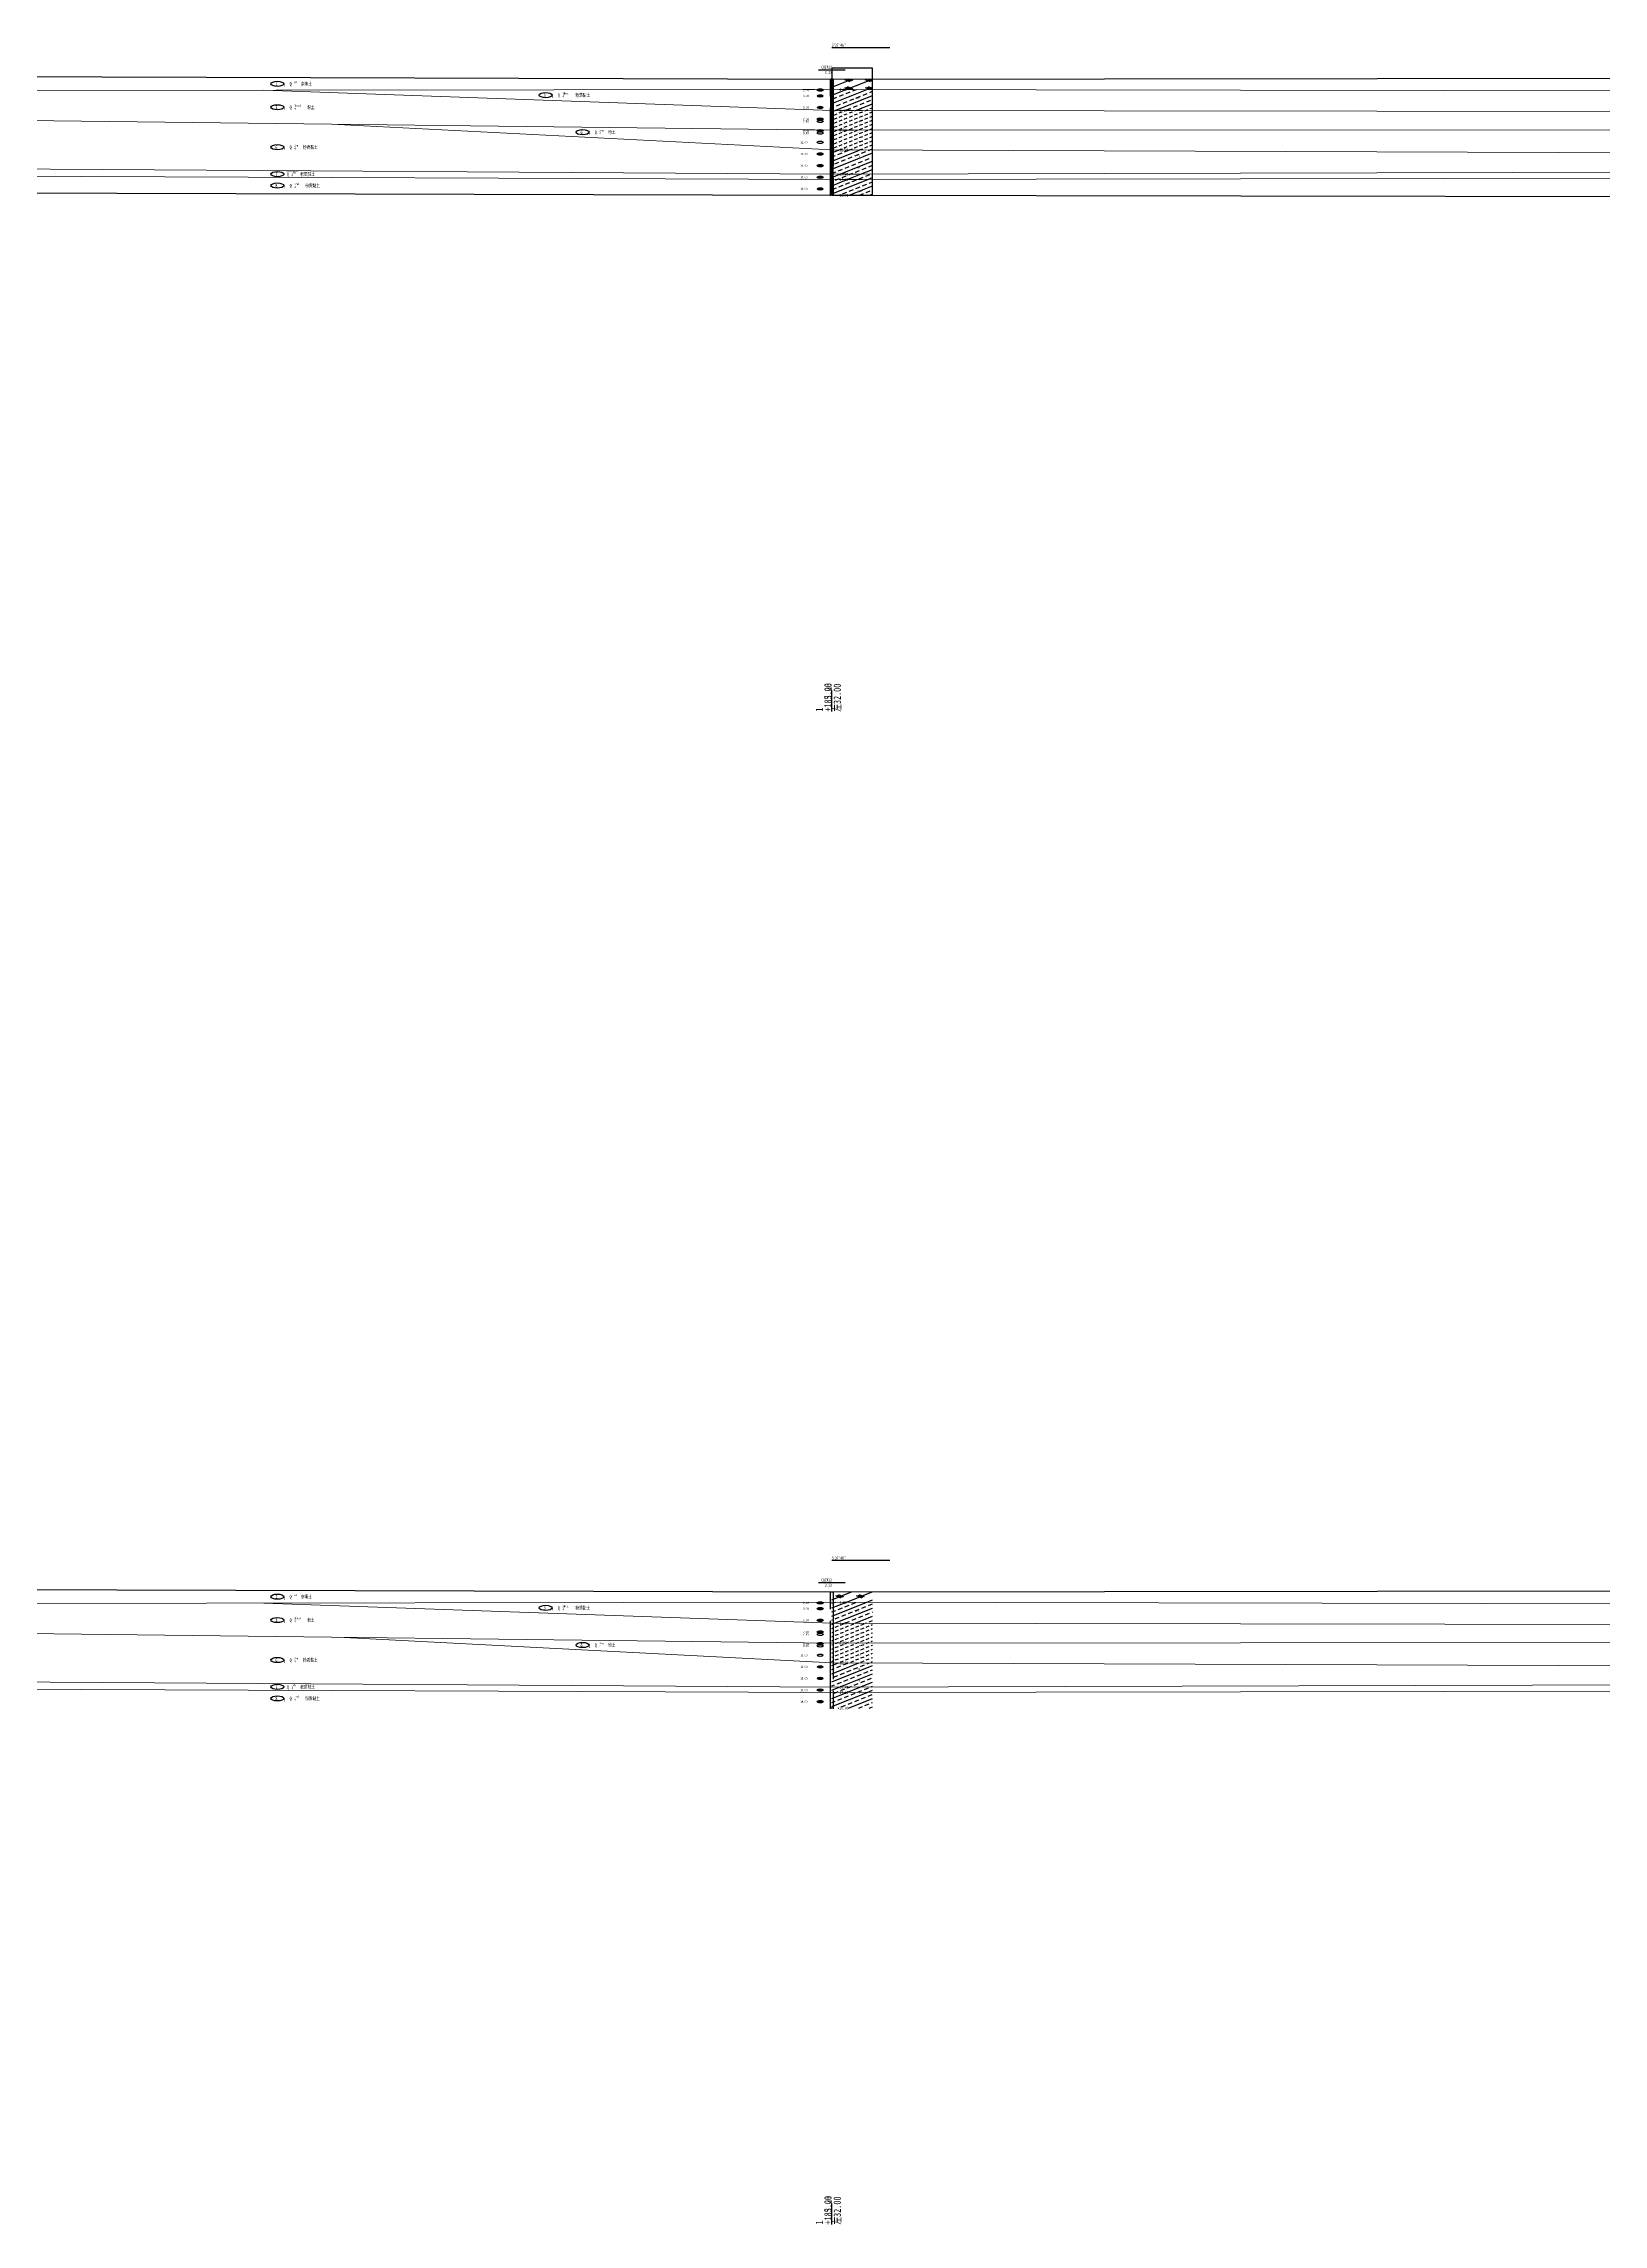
# Model space of a CAD drawing. Header units: millimetres. Extents: x 946 to 3601, y 223 to 2569.
# Drawn here: x 2279.7 to 2548, y 227.9 to 603.1 of the extents above; entities that cross this region are included whole.
import ezdxf

# ---------------------------------------------------------------- set-up
doc = ezdxf.new("R2010")
doc.units = ezdxf.units.MM
doc.linetypes.add('xx', pattern=[17, 15, -2])
for name, color, linetype in [('dz-temp', 4, 'Continuous'), ('GiCAD_PouMian', 7, 'Continuous'), ('GICAD_QUYANG', 7, 'Continuous'), ('地形线', 7, 'Continuous'), ('地质-地层符号', 3, 'Continuous'), ('地质-地面线', 7, 'Continuous'), ('地质-填充花纹', 8, 'Continuous'), ('地质-标贯', 7, 'Continuous'), ('地质-钻孔', 7, 'Continuous')]:
    doc.layers.add(name, color=color, linetype=linetype)
for name, color, linetype, lineweight in [('地质-地层线', 7, 'Continuous', 15), ('地质-文字', 7, 'Continuous', 15), ('地质-标注栏', 1, 'Continuous', 25)]:
    doc.layers.add(name, color=color, linetype=linetype, lineweight=lineweight)
doc.styles.add('LZ_FONTS_FS', font='', dxfattribs={"width": 0.7})
doc.styles.add('剖线方向', font='', dxfattribs={"width": 0.7, "height": 2.5})
doc.styles.add('地层编号', font='', dxfattribs={"width": 0.7, "height": 3})
doc.styles.add('层底标注', font='', dxfattribs={"width": 0.7, "height": 2.5})
doc.styles.add('岩土名称', font='', dxfattribs={"width": 0.7, "height": 3})
doc.styles.add('时代', font='', dxfattribs={"width": 0.7, "height": 3})
doc.styles.add('标注栏数据', font='', dxfattribs={"width": 0.7, "height": 2.5})
doc.styles.add('标贯动探', font='', dxfattribs={"width": 0.7, "height": 1.5})
doc.styles.add('钻孔标注', font='', dxfattribs={"width": 0.7, "height": 2.5})
doc.styles.get('LZ_FONTS_FS').set_extended_font_data('仿宋_GB2312')
doc.styles.get('剖线方向').set_extended_font_data('仿宋_GB2312')
doc.styles.get('地层编号').set_extended_font_data('仿宋_GB2312')
doc.styles.get('层底标注').set_extended_font_data('仿宋_GB2312')
doc.styles.get('岩土名称').set_extended_font_data('仿宋_GB2312')
doc.styles.get('时代').set_extended_font_data('仿宋_GB2312')
doc.styles.get('标注栏数据').set_extended_font_data('仿宋_GB2312')
doc.styles.get('标贯动探').set_extended_font_data('仿宋_GB2312')
doc.styles.get('钻孔标注').set_extended_font_data('仿宋_GB2312')
pattern_1 = [(21.80141, (0, 0), (-1.7677652, 0.7071061), []), (21.80141, (1.75, 0), (-1.7677652, 0.7071061), [0.76157655, -0.47598506])]
pattern_2 = [(21.80141, (0, 0), (-0.88388348, 0.35355339), [0.57118298, -0.38078866])]
pattern_3 = [(21.80141, (207.059, -62.8771), (-1.7677652, 0.7071061), []), (21.80141, (208.809, -62.8771), (-1.7677652, 0.7071061), [0.76157655, -0.47598506])]
pattern_4 = [(21.80141, (207.059, -62.8771), (-0.88388348, 0.3535534), [0.57118298, -0.38078866])]

# ---------------------------------------------------------------- blocks, each defined once
blk = doc.blocks.new('pxfx')
blk.add_hatch(color=7).paths.add_polyline_path([(15.69, 0), (15.69, 0.52), (20.1, 0)])
at = {"color": 7, "linetype": 'Continuous'}
blk.add_wipeout([(-10.23, -0.22), (10.32, -0.22), (10.32, 0.73), (-10.23, 0.73)], dxfattribs=at)
at = {"layer": '地形线', "color": 7}
blk.add_line((20, 0), (0, 0), dxfattribs=at)
blk = doc.blocks.new('WipeoutBlock')
at = {"color": 7}
blk.add_wipeout([(0, 0), (0, 1), (1, 1), (1, 0)], dxfattribs=at)
blk = doc.blocks.new('gkqy_yuan.dwg不标1')
at = {"layer": 'GiCAD_PouMian'}
h = blk.add_hatch(color=7, dxfattribs=at)
edge = h.paths.add_edge_path()
edge.add_arc((0, 0), 1, 0, 360)
at = {"layer": 'GICAD_QUYANG', "color": 7}
blk.add_circle((0, 0), 1, dxfattribs=at)
blk = doc.blocks.new('gkqy_rao.dwg不标1')
at = {"layer": 'GICAD_QUYANG', "color": 7}
blk.add_circle((0, 0), 1, dxfattribs=at)

msp = doc.modelspace()

# ---------------------------------------------------------------- hatches: boundary and pattern name
at = {"layer": '地质-填充花纹', "linetype": 'Continuous'}
h = msp.add_hatch(dxfattribs=at)
h.set_pattern_fill('GKZTT', color=256, scale=0.25, style=0, pattern_type=2)
h.set_pattern_definition([(21.80141, (207.059, -62.8771), (-1.76776695, 0.7071068), []), (158.19859, (207.684, -62.977), (-3.535534, -1.4142136), [0.9519716, -2.855915]), (158.19859, (207.434, -63.077), (-3.535534, -1.4142136), [0.9519716, -2.855915]), (158.19859, (207.184, -63.177), (-3.535534, -1.4142136), [0.9519716, -2.855915]), (158.19859, (211.184, -62.977), (-3.535534, -1.4142136), [0.9519716, -2.855915]), (158.19859, (210.934, -63.077), (-3.535534, -1.4142136), [0.9519716, -2.855915]), (158.19859, (210.684, -63.177), (-3.535534, -1.4142136), [0.9519716, -2.855915])])
h.paths.add_polyline_path([(2422.29, 334.88), (2415.29, 334.89), (2415.29, 336.69), (2422.29, 336.7)])
h = msp.add_hatch(dxfattribs=at)
h.set_pattern_fill('GLYNT', color=256, scale=0.25, style=0, pattern_type=2)
h.set_pattern_definition(pattern_3)
h.paths.add_polyline_path([(2422.29, 334.88), (2422.29, 331.28), (2415.29, 331.29), (2415.29, 334.89)])
h = msp.add_hatch(dxfattribs=at)
h.set_pattern_fill('GKFT', color=256, scale=0.25, style=0, pattern_type=2)
h.set_pattern_definition(pattern_4)
h.paths.add_polyline_path([(2422.29, 331.28), (2422.29, 327.9), (2415.29, 327.89), (2415.29, 331.29)])
h = msp.add_hatch(dxfattribs=at)
h.set_pattern_fill('GKFT', color=256, scale=0.25, style=0, pattern_type=2)
h.set_pattern_definition(pattern_4)
h.paths.add_polyline_path([(2422.29, 324.47), (2415.29, 324.49), (2415.29, 327.89), (2422.29, 327.9)])
h = msp.add_hatch(dxfattribs=at)
h.set_pattern_fill('GLYNT', color=256, scale=0.25, style=0, pattern_type=2)
h.set_pattern_definition(pattern_3)
h.paths.add_polyline_path([(2422.29, 324.47), (2422.29, 320.31), (2415.29, 320.29), (2415.29, 324.49)])
h = msp.add_hatch(dxfattribs=at)
h.set_pattern_fill('GLYNT', color=256, scale=0.25, style=0, pattern_type=2)
h.set_pattern_definition(pattern_3)
h.paths.add_polyline_path([(2422.29, 319.4), (2415.29, 319.39), (2415.29, 320.29), (2422.29, 320.31)])
h = msp.add_hatch(dxfattribs=at)
h.set_pattern_fill('GLYNT', color=256, scale=0.25, style=0, pattern_type=2)
h.set_pattern_definition(pattern_3)
h.paths.add_polyline_path([(2422.29, 316.69), (2415.29, 316.69), (2415.29, 319.39), (2422.29, 319.4)])

# ---------------------------------------------------------------- linework, layer by layer
at = {"layer": 'dz-temp', "color": 7, "linetype": 'Continuous'}
for p, q in [((2422.29, 598.83), (2415.29, 598.83)), ((2415.29, 598.83), (2415.29, 576.98)), ((2422.29, 576.98), (2422.29, 598.83)), ((2415.29, 576.98), (2422.29, 576.98))]:
    msp.add_line(p, q, dxfattribs=at)
at = {"layer": '地质-地层符号', "color": 7, "linetype": 'Continuous'}
for centre in [(2319.9, 335.86), (2366.04, 333.93), (2319.9, 331.84), (2372.4, 327.54), (2319.9, 324.96), (2319.9, 320.34), (2319.9, 318.36)]:
    msp.add_ellipse(centre, major_axis=(-1.11, 0), ratio=0.4, dxfattribs=at)
at = {"layer": '地质-地层线', "color": 7}
for p, q in [((2225.29, 334.63), (2415.29, 334.89)), ((2317.57, 334.76), (2415.29, 331.29)), ((2415.29, 334.89), (2923.99, 333.99)), ((2415.29, 331.29), (2923.99, 330.59)), ((2225.29, 330.13), (2415.29, 327.89)), ((2330.29, 328.89), (2415.29, 324.49)), ((2415.29, 327.89), (2923.99, 328.19)), ((2415.29, 324.49), (2923.99, 322.59)), ((2225.29, 321.53), (2415.29, 320.29)), ((2225.29, 320.13), (2415.29, 319.39)), ((2415.29, 320.29), (2923.99, 321.69)), ((2415.29, 319.39), (2923.99, 320.19))]:
    msp.add_line(p, q, dxfattribs=at)
at = {"layer": '地质-地面线', "color": 7, "linetype": 'Continuous'}
for p, q in [((2225.29, 337.23), (2415.29, 336.69)), ((2415.29, 336.69), (2923.99, 337.29))]:
    msp.add_line(p, q, dxfattribs=at)
at = {"layer": '地质-标注栏', "color": 7, "linetype": 'Continuous'}
for p, q in [((2415.29, 489.75), (2415.29, 491.75)), ((2415.29, 488.15), (2415.29, 489.75)), ((2415.29, 229.46), (2415.29, 231.46)), ((2415.29, 227.86), (2415.29, 229.46))]:
    msp.add_line(p, q, dxfattribs=at)
at = {"layer": '地质-钻孔', "color": 7, "linetype": 'Continuous'}
for p, q in [((2412.97, 598.58), (2417.6, 598.58)), ((2415.11, 597.01), (2415.46, 597.01)), ((2415.11, 576.98), (2415.11, 597.01)), ((2415.46, 597.01), (2415.46, 576.98)), ((2415.46, 576.98), (2415.11, 576.98)), ((2412.97, 338.29), (2417.6, 338.29))]:
    msp.add_line(p, q, dxfattribs=at)
at = {"layer": '地质-钻孔', "color": 7, "linetype": 'xx'}
for p, q in [((2415.04, 596.98), (2415.54, 596.98)), ((2415.04, 576.98), (2415.04, 596.98)), ((2415.54, 596.98), (2415.54, 576.98)), ((2415.61, 576.98), (2414.96, 576.98)), ((2414.96, 576.98), (2415.04, 576.98)), ((2415.54, 576.98), (2415.61, 576.98)), ((2415.04, 336.69), (2415.54, 336.69)), ((2415.04, 316.69), (2415.04, 336.69)), ((2415.54, 336.69), (2415.54, 316.69)), ((2415.61, 316.69), (2414.96, 316.69)), ((2414.96, 316.69), (2415.04, 316.69)), ((2415.54, 316.69), (2415.61, 316.69))]:
    msp.add_line(p, q, dxfattribs=at)

# ---------------------------------------------------------------- block references
at = {"color": 7, "linetype": 'Continuous', "xscale": 0.5, "yscale": 0.2}
for name, p in [('pxfx', (2415.29, 602.35)), ('pxfx', (2415.29, 342.06)), ('gkqy_yuan.dwg不标1', (2413.29, 334.79)), ('gkqy_yuan.dwg不标1', (2413.29, 333.79)), ('gkqy_yuan.dwg不标1', (2413.29, 331.79)), ('gkqy_yuan.dwg不标1', (2413.29, 329.79)), ('gkqy_rao.dwg不标1', (2413.29, 329.39)), ('gkqy_yuan.dwg不标1', (2413.29, 327.79)), ('gkqy_rao.dwg不标1', (2413.29, 327.39)), ('gkqy_rao.dwg不标1', (2413.29, 325.79)), ('gkqy_yuan.dwg不标1', (2413.29, 323.79)), ('gkqy_yuan.dwg不标1', (2413.29, 321.79)), ('gkqy_yuan.dwg不标1', (2413.29, 319.79)), ('gkqy_yuan.dwg不标1', (2413.29, 317.79))]:
    msp.add_blockref(name, p, dxfattribs=at)
at = {"linetype": 'Continuous'}
for p, xscale, yscale in [((2318.69, 595.61), 3.101081073709065, 1.025297296822901), ((2364.83, 593.67), 3.101081073709065, 1.025297296822901), ((2318.69, 591.58), 3.101081073709065, 1.025297296822901), ((2318.69, 584.71), 3.101081073709065, 1.025297296822901), ((2371.19, 587.29), 3.101081073709065, 1.025297296822901), ((2318.69, 578.11), 3.101081073709065, 1.025297296822901), ((2409.77, 577.84), 2.621621580381725, 0.4605405405405509)]:
    msp.add_blockref('WipeoutBlock', p, dxfattribs=dict(at, xscale=xscale, yscale=yscale))

# ---------------------------------------------------------------- texts
at = {"color": 7, "linetype": 'Continuous', "style": 'LZ_FONTS_FS', "width": 0.75}
for s, p in [('3.00', (2410.35, 333.59)), ('2.00', (2410.35, 334.59)), ('5.00', (2410.35, 331.59)), ('7.00', (2410.35, 329.59)), ('7.45', (2410.35, 329.19)), ('9.00', (2410.35, 327.59)), ('9.45', (2410.35, 327.19)), ('11.00', (2409.87, 325.59)), ('13.00', (2409.87, 323.59)), ('15.00', (2409.87, 321.59)), ('17.00', (2409.87, 319.59)), ('19.00', (2409.87, 317.59))]:
    msp.add_text(s, height=0.4, dxfattribs=at).set_placement(p)
at = {"layer": '地质-地层符号', "color": 7, "linetype": 'Continuous', "width": 0.75}
for s, height, style, p in [('1', 0.6, '地层编号', (2319.54, 335.56)), ('1', 0.39, '地层编号', (2321.01, 335.36)), ('Q', 0.6, '时代', (2321.99, 335.56)), ('ml', 0.36, '时代', (2322.81, 335.96)), ('杂填土', 0.6, '岩土名称', (2323.94, 335.56)), ('3', 0.6, '地层编号', (2365.68, 333.63)), ('Q', 0.6, '时代', (2368.13, 333.63)), ('3N+al', 0.36, '时代', (2368.96, 334.03)), ('粉质黏土', 0.6, '岩土名称', (2371.17, 333.63)), ('3', 0.6, '地层编号', (2319.54, 331.54)), ('2', 0.39, '地层编号', (2321.01, 331.34)), ('Q', 0.6, '时代', (2321.99, 331.54)), ('4', 0.36, '时代', (2322.81, 331.44)), ('3N+al', 0.36, '时代', (2322.81, 331.94)), ('粉土', 0.6, '岩土名称', (2325.03, 331.54)), ('1', 0.39, '地层编号', (2367.16, 333.43)), ('4', 0.36, '时代', (2368.96, 333.53)), ('6', 0.6, '地层编号', (2372.04, 327.24)), ('2', 0.39, '地层编号', (2373.51, 327.04)), ('Q', 0.6, '时代', (2374.49, 327.24)), ('4', 0.36, '时代', (2375.31, 327.14)), ('2+m', 0.36, '时代', (2375.31, 327.64)), ('粉土', 0.6, '岩土名称', (2376.8, 327.24)), ('6', 0.6, '地层编号', (2319.54, 324.66)), ('3', 0.39, '地层编号', (2321.01, 324.46)), ('Q', 0.6, '时代', (2321.99, 324.66)), ('4', 0.36, '时代', (2322.81, 324.56)), ('2+m', 0.36, '时代', (2322.81, 325.06)), ('粉质黏土', 0.6, '岩土名称', (2324.3, 324.66)), ('7', 0.6, '地层编号', (2319.54, 320.04)), ('Q', 0.6, '时代', (2321.51, 320.04)), ('4', 0.36, '时代', (2322.34, 319.94)), ('1+h', 0.36, '时代', (2322.34, 320.44)), ('粉质黏土', 0.6, '岩土名称', (2323.83, 320.04)), ('8', 0.6, '地层编号', (2319.54, 318.06)), ('1', 0.39, '地层编号', (2321.01, 317.86)), ('Q', 0.6, '时代', (2321.99, 318.06)), ('4', 0.36, '时代', (2322.81, 317.96)), ('1+al', 0.36, '时代', (2322.81, 318.46)), ('粉质黏土', 0.6, '岩土名称', (2324.67, 318.06))]:
    msp.add_text(s, height=height, dxfattribs=dict(at, style=style)).set_placement(p)
at = {"layer": '地质-文字', "color": 7, "linetype": 'Continuous', "style": '层底标注', "width": 0.75}
for s, p in [('1.80', (2416.61, 334.64)), ('5.40', (2416.61, 331.04)), ('8.80', (2416.61, 327.64)), ('12.20', (2416.61, 324.24)), ('16.40', (2416.61, 320.04)), ('17.30', (2416.61, 319.14)), ('20.00', (2416.61, 316.44))]:
    msp.add_text(s, height=0.5, dxfattribs=at).set_placement(p)
at = {"layer": '地质-标注栏', "color": 7, "linetype": 'Continuous', "style": '标注栏数据', "oblique": 0, "width": 0.75}
for p in [(2415.24, 490.26), (2415.24, 229.98)]:
    msp.add_text('3.23', height=1.25, rotation=90, dxfattribs=at).set_placement(p)
at = {"layer": '地质-标注栏', "color": 4, "linetype": 'Continuous', "style": '标注栏数据', "oblique": 0, "width": 0.75}
for s, p in [('+185.00', (2415.24, 488.13)), ('左32.00', (2416.84, 488.13)), ('1', (2413.79, 488.13)), ('+185.00', (2415.24, 227.84)), ('左32.00', (2416.84, 227.84)), ('1', (2413.79, 227.84))]:
    msp.add_text(s, height=1.25, rotation=90, dxfattribs=at).set_placement(p)
at = {"layer": '地质-标贯', "color": 7, "linetype": 'Continuous', "style": '标贯动探', "width": 0.75}
for s, p in [('N=3', (2419.39, 333.24)), ('=3', (2419.75, 331.24)), ('=6', (2419.75, 329.24)), ('=8', (2419.75, 327.24)), ('=10', (2419.75, 325.74)), ('=4', (2419.75, 323.24)), ('=6', (2419.75, 321.24)), ('=6', (2419.75, 319.24)), ('=7', (2419.75, 317.24))]:
    msp.add_text(s, height=0.3, dxfattribs=at).set_placement(p)
at = {"layer": '地质-钻孔', "color": 7, "linetype": 'Continuous', "style": '钻孔标注', "width": 0.75}
for s, p in [('CQZK12', (2413.47, 598.78)), ('3.23', (2414.08, 597.88)), ('CQZK12', (2413.47, 338.49)), ('3.23', (2414.08, 337.59))]:
    msp.add_text(s, height=0.5, dxfattribs=at).set_placement(p)

# ---------------------------------------------------------------- next in the draw order: block references
at = {"linetype": 'Continuous'}
for p, xscale, yscale in [((2321.89, 595.7), 1.723913489264487, 0.918486486486545), ((2368.03, 593.76), 2.770054011989214, 0.9262702702702701), ((2321.89, 591.68), 2.770054011989214, 0.9262702702702701), ((2321.89, 584.8), 2.072626996839245, 0.918486486486545), ((2374.39, 587.38), 2.072626996839245, 0.918486486486545), ((2419.65, 585.99), 1.289729711171913, 0.3654054054054359), ((2318.69, 580.13), 2.426486484114503, 0.9705945936458011), ((2412.69, 577.84, 0), 1.200000009999894, 0.4800000039999577), ((2419.65, 577.49), 0.9264864741146084, 0.3589189189189528)]:
    msp.add_blockref('WipeoutBlock', p, dxfattribs=dict(at, xscale=xscale, yscale=yscale))

# ---------------------------------------------------------------- next in the draw order: texts
at = {"color": 7, "linetype": 'Continuous', "style": '剖线方向', "width": 0.75}
for p in [(2415.29, 602.55), (2415.29, 342.26)]:
    msp.add_text('5°37\'48"', height=0.5, dxfattribs=at).set_placement(p)
at = {"layer": '地质-地层符号', "color": 7, "linetype": 'Continuous', "style": '地层编号', "width": 0.75}
for s, p in [('1', (2319.54, 595.85)), ('3', (2365.68, 593.91)), ('3', (2319.54, 591.82)), ('6', (2319.54, 584.95)), ('6', (2372.04, 587.53))]:
    msp.add_text(s, height=0.6, dxfattribs=at).set_placement(p)

# ---------------------------------------------------------------- next in the draw order: linework, layer by layer
at = {"layer": '地质-地层符号', "color": 7, "linetype": 'Continuous'}
for centre in [(2319.9, 596.15), (2366.04, 594.21), (2319.9, 592.12), (2319.9, 585.25), (2372.4, 587.83)]:
    msp.add_ellipse(centre, major_axis=(-1.11, 0), ratio=0.4, dxfattribs=at)

# ---------------------------------------------------------------- next in the draw order: block references
at = {"linetype": 'Continuous'}
for p, xscale, yscale in [((2323.84, 595.71), 4.558918844687196, 0.8810810810811565), ((2371.07, 593.76), 6.011891792915958, 0.8778378378378694), ((2324.93, 591.68), 3.105945896457979, 0.8778378378378694), ((2324.2, 584.8), 6.011891792915958, 0.8778378378378694), ((2376.7, 587.38), 3.105945896457979, 0.8778378378378694), ((2419.65, 587.49), 0.9264864741146084, 0.3654054054054359), ((2321.41, 580.18), 2.072626996839245, 0.918486486486545), ((2409.77, 579.84), 2.621621580381725, 0.4605405405405509), ((2419.65, 579.49), 0.9264864741146084, 0.3654054054054359), ((2416.51, 576.69), 3.227026975476929, 0.5556756756756659)]:
    msp.add_blockref('WipeoutBlock', p, dxfattribs=dict(at, xscale=xscale, yscale=yscale))

# ---------------------------------------------------------------- next in the draw order: texts
at = {"layer": '地质-地层符号', "color": 7, "linetype": 'Continuous', "width": 0.75}
for s, height, style, p in [('1', 0.39, '地层编号', (2321.01, 595.65)), ('1', 0.39, '地层编号', (2367.16, 593.71)), ('Q', 0.6, '时代', (2368.13, 593.91)), ('4', 0.36, '时代', (2368.96, 593.81)), ('2', 0.39, '地层编号', (2321.01, 591.62)), ('Q', 0.6, '时代', (2321.99, 591.82)), ('4', 0.36, '时代', (2322.81, 591.72)), ('Q', 0.6, '时代', (2321.99, 584.95)), ('2', 0.39, '地层编号', (2373.51, 587.33)), ('Q', 0.6, '时代', (2374.49, 587.53)), ('3', 0.39, '地层编号', (2321.01, 584.75))]:
    msp.add_text(s, height=height, dxfattribs=dict(at, style=style)).set_placement(p)

# ---------------------------------------------------------------- next in the draw order: linework, layer by layer
at = {"layer": 'dz-temp', "color": 7, "linetype": 'Continuous'}
msp.add_line((2415.29, 576.98), (2669.64, 576.58), dxfattribs=at)

# ---------------------------------------------------------------- next in the draw order: block references
at = {"linetype": 'Continuous'}
for p, xscale, yscale in [((2419.65, 589.49), 0.9264864741146084, 0.3654054054054359), ((2419.65, 581.49), 0.9264864741146084, 0.3654054054054359), ((2321.89, 578.2), 2.421340504414457, 0.918486486486545), ((2412.69, 579.84, 0), 1.200000009999894, 0.4800000039999577)]:
    msp.add_blockref('WipeoutBlock', p, dxfattribs=dict(at, xscale=xscale, yscale=yscale))

# ---------------------------------------------------------------- next in the draw order: texts
at = {"layer": '地质-地层符号', "color": 7, "linetype": 'Continuous', "width": 0.75}
for s, height, style, p in [('ml', 0.36, '时代', (2322.81, 596.25)), ('Q', 0.6, '时代', (2321.99, 595.85)), ('杂填土', 0.6, '岩土名称', (2323.94, 595.85)), ('3N+al', 0.36, '时代', (2368.96, 594.31)), ('粉质黏土', 0.6, '岩土名称', (2371.17, 593.91)), ('3N+al', 0.36, '时代', (2322.81, 592.22)), ('粉土', 0.6, '岩土名称', (2325.03, 591.82)), ('2+m', 0.36, '时代', (2322.81, 585.35)), ('粉质黏土', 0.6, '岩土名称', (2324.3, 584.95)), ('4', 0.36, '时代', (2375.31, 587.43)), ('2+m', 0.36, '时代', (2375.31, 587.93)), ('粉土', 0.6, '岩土名称', (2376.8, 587.53)), ('4', 0.36, '时代', (2322.81, 584.85)), ('7', 0.6, '地层编号', (2319.54, 580.32)), ('8', 0.6, '地层编号', (2319.54, 578.35))]:
    msp.add_text(s, height=height, dxfattribs=dict(at, style=style)).set_placement(p)
at = {"layer": '地质-文字', "color": 7, "linetype": 'Continuous', "style": '层底标注', "width": 0.75}
msp.add_text('20.00', height=0.5, dxfattribs=at).set_placement((2416.61, 576.73))

# ---------------------------------------------------------------- next in the draw order: linework, layer by layer
at = {"layer": '地质-地层符号', "color": 7, "linetype": 'Continuous'}
for centre in [(2319.9, 580.62), (2319.9, 578.65)]:
    msp.add_ellipse(centre, major_axis=(-1.11, 0), ratio=0.4, dxfattribs=at)

# ---------------------------------------------------------------- next in the draw order: block references
at = {"linetype": 'Continuous'}
for p, xscale, yscale in [((2419.65, 591.49), 0.9264864741146084, 0.3654054054054359), ((2416.51, 587.89), 2.621621580381725, 0.5556756756756659), ((2409.77, 581.84), 2.621621580381725, 0.4605405405405509), ((2419.65, 583.49), 0.9264864741146084, 0.3589189189189528), ((2323.73, 580.18), 6.011891792915958, 0.8778378378378694), ((2416.51, 579.39), 3.227026975476929, 0.5556756756756659)]:
    msp.add_blockref('WipeoutBlock', p, dxfattribs=dict(at, xscale=xscale, yscale=yscale))
at = {"color": 7, "linetype": 'Continuous', "xscale": 0.5, "yscale": 0.2}
msp.add_blockref('gkqy_yuan.dwg不标1', (2413.29, 578.08), dxfattribs=at)

# ---------------------------------------------------------------- next in the draw order: texts
at = {"color": 7, "linetype": 'Continuous', "style": 'LZ_FONTS_FS', "width": 0.75}
msp.add_text('19.00', height=0.4, dxfattribs=at).set_placement((2409.87, 577.88))
at = {"layer": '地质-地层符号', "color": 7, "linetype": 'Continuous', "width": 0.75}
for s, height, style, p in [('1', 0.39, '地层编号', (2321.01, 578.15)), ('Q', 0.6, '时代', (2321.51, 580.32))]:
    msp.add_text(s, height=height, dxfattribs=dict(at, style=style)).set_placement(p)

# ---------------------------------------------------------------- next in the draw order: block references
at = {"linetype": 'Continuous'}
for p, xscale, yscale in [((2419.29, 593.49), 1.289729711171913, 0.3654054054054359), ((2412.69, 581.84, 0), 1.200000009999894, 0.4800000039999577), ((2416.51, 584.49), 3.227026975476929, 0.5556756756756659), ((2324.57, 578.2), 6.011891792915958, 0.8778378378378694), ((2416.51, 580.29), 3.227026975476929, 0.5556756756756659)]:
    msp.add_blockref('WipeoutBlock', p, dxfattribs=dict(at, xscale=xscale, yscale=yscale))

# ---------------------------------------------------------------- next in the draw order: texts
at = {"layer": '地质-地层符号', "color": 7, "linetype": 'Continuous', "style": '时代', "width": 0.75}
for s, height, p in [('Q', 0.6, (2321.99, 578.35)), ('4', 0.36, (2322.34, 580.22))]:
    msp.add_text(s, height=height, dxfattribs=at).set_placement(p)
at = {"layer": '地质-文字', "color": 7, "linetype": 'Continuous', "style": '层底标注', "width": 0.75}
msp.add_text('8.80', height=0.5, dxfattribs=at).set_placement((2416.61, 587.93))
at = {"layer": '地质-标贯', "color": 7, "linetype": 'Continuous', "style": '标贯动探', "width": 0.75}
for s, p in [('=8', (2419.75, 587.53)), ('=7', (2419.75, 577.53))]:
    msp.add_text(s, height=0.3, dxfattribs=at).set_placement(p)

# ---------------------------------------------------------------- next in the draw order: hatches: boundary and pattern name
at = {"layer": '地质-填充花纹', "linetype": 'Continuous'}
h = msp.add_hatch(dxfattribs=at)
h.set_pattern_fill('GLYNT', color=256, scale=0.25, style=0, pattern_type=2)
h.set_pattern_definition(pattern_1)
h.paths.add_polyline_path([(2422.29, 579.69), (2415.29, 579.68), (2415.29, 580.58), (2422.29, 580.59)])
h = msp.add_hatch(dxfattribs=at)
h.set_pattern_fill('GLYNT', color=256, scale=0.25, style=0, pattern_type=2)
h.set_pattern_definition(pattern_1)
h.paths.add_polyline_path([(2422.29, 576.98), (2415.29, 576.98), (2415.29, 579.68), (2422.29, 579.69)])

# ---------------------------------------------------------------- next in the draw order: linework, layer by layer
at = {"layer": 'dz-temp', "color": 7, "linetype": 'Continuous'}
msp.add_line((2225.29, 577.52), (2415.29, 576.98), dxfattribs=at)
at = {"layer": '地质-地层线', "color": 7}
for p, q in [((2225.29, 581.82), (2415.29, 580.58)), ((2225.29, 580.42), (2415.29, 579.68)), ((2415.29, 579.68), (2923.99, 580.48))]:
    msp.add_line(p, q, dxfattribs=at)

# ---------------------------------------------------------------- next in the draw order: block references
at = {"linetype": 'Continuous', "xscale": 2.621621580381725}
for p, yscale in [((2416.51, 594.89), 0.5556756756756659), ((2416.51, 591.29), 0.5556756756756659), ((2409.77, 583.84), 0.4605405405405509)]:
    msp.add_blockref('WipeoutBlock', p, dxfattribs=dict(at, yscale=yscale))
at = {"color": 7, "linetype": 'Continuous', "xscale": 0.5, "yscale": 0.2}
msp.add_blockref('gkqy_yuan.dwg不标1', (2413.29, 580.08), dxfattribs=at)

# ---------------------------------------------------------------- next in the draw order: texts
at = {"color": 7, "linetype": 'Continuous', "style": 'LZ_FONTS_FS', "width": 0.75}
msp.add_text('17.00', height=0.4, dxfattribs=at).set_placement((2409.87, 579.88))
at = {"layer": '地质-地层符号', "color": 7, "linetype": 'Continuous', "width": 0.75}
for s, height, style, p in [('1+h', 0.36, '时代', (2322.34, 580.72)), ('4', 0.36, '时代', (2322.81, 578.25)), ('1+al', 0.36, '时代', (2322.81, 578.75)), ('粉质黏土', 0.6, '岩土名称', (2323.83, 580.32)), ('粉质黏土', 0.6, '岩土名称', (2324.67, 578.35))]:
    msp.add_text(s, height=height, dxfattribs=dict(at, style=style)).set_placement(p)
at = {"layer": '地质-文字', "color": 7, "linetype": 'Continuous', "style": '层底标注', "width": 0.75}
for s, p in [('12.20', (2416.61, 584.53)), ('16.40', (2416.61, 580.33)), ('17.30', (2416.61, 579.43))]:
    msp.add_text(s, height=0.5, dxfattribs=at).set_placement(p)
at = {"layer": '地质-标贯', "color": 7, "linetype": 'Continuous', "style": '标贯动探', "width": 0.75}
for s, p in [('=10', (2419.75, 586.03)), ('=4', (2419.75, 583.53)), ('=6', (2419.75, 581.53)), ('=6', (2419.75, 579.53))]:
    msp.add_text(s, height=0.3, dxfattribs=at).set_placement(p)

# ---------------------------------------------------------------- next in the draw order: block references
at = {"linetype": 'Continuous', "xscale": 1.200000009999894, "yscale": 0.4800000039999577}
msp.add_blockref('WipeoutBlock', (2412.69, 583.84, 0), dxfattribs=at)

# ---------------------------------------------------------------- next in the draw order: texts
at = {"layer": '地质-文字', "color": 7, "linetype": 'Continuous', "style": '层底标注', "width": 0.75}
for s, p in [('1.80', (2416.61, 594.93)), ('5.40', (2416.61, 591.33))]:
    msp.add_text(s, height=0.5, dxfattribs=at).set_placement(p)
at = {"layer": '地质-标贯', "color": 7, "linetype": 'Continuous', "style": '标贯动探', "width": 0.75}
for s, p in [('N=3', (2419.39, 593.53)), ('=3', (2419.75, 591.53)), ('=6', (2419.75, 589.53))]:
    msp.add_text(s, height=0.3, dxfattribs=at).set_placement(p)

# ---------------------------------------------------------------- next in the draw order: linework, layer by layer
at = {"layer": '地质-地层线', "color": 7}
msp.add_line((2415.29, 580.58), (2923.99, 581.98), dxfattribs=at)

# ---------------------------------------------------------------- next in the draw order: block references
at = {"linetype": 'Continuous', "xscale": 2.621621580381725, "yscale": 0.4605405405405509}
msp.add_blockref('WipeoutBlock', (2409.77, 585.84), dxfattribs=at)
at = {"color": 7, "linetype": 'Continuous', "xscale": 0.5, "yscale": 0.2}
msp.add_blockref('gkqy_yuan.dwg不标1', (2413.29, 582.08), dxfattribs=at)

# ---------------------------------------------------------------- next in the draw order: texts
at = {"color": 7, "linetype": 'Continuous', "style": 'LZ_FONTS_FS', "width": 0.75}
msp.add_text('15.00', height=0.4, dxfattribs=at).set_placement((2409.87, 581.88))

# ---------------------------------------------------------------- next in the draw order: block references
at = {"linetype": 'Continuous', "xscale": 1.200000009999894, "yscale": 0.4800000039999577}
msp.add_blockref('WipeoutBlock', (2412.69, 585.84, 0), dxfattribs=at)

# ---------------------------------------------------------------- next in the draw order: hatches: boundary and pattern name
at = {"layer": '地质-填充花纹', "linetype": 'Continuous'}
h = msp.add_hatch(dxfattribs=at)
h.set_pattern_fill('GLYNT', color=256, scale=0.25, style=0, pattern_type=2)
h.set_pattern_definition(pattern_1)
h.paths.add_polyline_path([(2422.29, 584.75), (2422.29, 580.59), (2415.29, 580.58), (2415.29, 584.78)])

# ---------------------------------------------------------------- next in the draw order: linework, layer by layer
at = {"layer": '地质-地层线', "color": 7}
msp.add_line((2415.29, 584.78), (2923.99, 582.88), dxfattribs=at)

# ---------------------------------------------------------------- next in the draw order: block references
at = {"linetype": 'Continuous', "xscale": 2.137297264305471, "yscale": 0.4605405405405509}
msp.add_blockref('WipeoutBlock', (2410.25, 587.44), dxfattribs=at)
at = {"color": 7, "linetype": 'Continuous', "xscale": 0.5, "yscale": 0.2}
msp.add_blockref('gkqy_yuan.dwg不标1', (2413.29, 584.08), dxfattribs=at)

# ---------------------------------------------------------------- next in the draw order: texts
at = {"color": 7, "linetype": 'Continuous', "style": 'LZ_FONTS_FS', "width": 0.75}
msp.add_text('13.00', height=0.4, dxfattribs=at).set_placement((2409.87, 583.88))

# ---------------------------------------------------------------- next in the draw order: block references
at = {"linetype": 'Continuous', "xscale": 1.200000009999894, "yscale": 0.4800000039999577}
msp.add_blockref('WipeoutBlock', (2412.69, 587.44, 0), dxfattribs=at)

# ---------------------------------------------------------------- next in the draw order: block references
at = {"linetype": 'Continuous', "xscale": 2.137297264305471, "yscale": 0.4605405405405509}
msp.add_blockref('WipeoutBlock', (2410.25, 587.84), dxfattribs=at)

# ---------------------------------------------------------------- next in the draw order: block references
at = {"linetype": 'Continuous', "xscale": 1.200000009999894, "yscale": 0.4800000039999577}
msp.add_blockref('WipeoutBlock', (2412.69, 587.84, 0), dxfattribs=at)

# ---------------------------------------------------------------- next in the draw order: block references
at = {"linetype": 'Continuous', "xscale": 2.137297264305471, "yscale": 0.4518918918919371}
msp.add_blockref('WipeoutBlock', (2410.25, 589.44), dxfattribs=at)
at = {"color": 7, "linetype": 'Continuous', "xscale": 0.5, "yscale": 0.2}
msp.add_blockref('gkqy_rao.dwg不标1', (2413.29, 586.08), dxfattribs=at)

# ---------------------------------------------------------------- next in the draw order: texts
at = {"color": 7, "linetype": 'Continuous', "style": 'LZ_FONTS_FS', "width": 0.75}
msp.add_text('11.00', height=0.4, dxfattribs=at).set_placement((2409.87, 585.88))

# ---------------------------------------------------------------- next in the draw order: block references
at = {"linetype": 'Continuous', "xscale": 1.200000009999894, "yscale": 0.4800000039999577}
msp.add_blockref('WipeoutBlock', (2412.69, 589.44, 0), dxfattribs=at)

# ---------------------------------------------------------------- next in the draw order: block references
at = {"linetype": 'Continuous', "xscale": 2.137297264305471, "yscale": 0.4605405405405509}
msp.add_blockref('WipeoutBlock', (2410.25, 589.84), dxfattribs=at)
at = {"color": 7, "linetype": 'Continuous', "xscale": 0.5, "yscale": 0.2}
msp.add_blockref('gkqy_rao.dwg不标1', (2413.29, 587.68), dxfattribs=at)

# ---------------------------------------------------------------- next in the draw order: texts
at = {"color": 7, "linetype": 'Continuous', "style": 'LZ_FONTS_FS', "width": 0.75}
msp.add_text('9.45', height=0.4, dxfattribs=at).set_placement((2410.35, 587.48))

# ---------------------------------------------------------------- next in the draw order: block references
at = {"linetype": 'Continuous', "xscale": 1.200000009999894, "yscale": 0.4800000039999577}
msp.add_blockref('WipeoutBlock', (2412.69, 589.84, 0), dxfattribs=at)

# ---------------------------------------------------------------- next in the draw order: hatches: boundary and pattern name
at = {"layer": '地质-填充花纹', "linetype": 'Continuous'}
h = msp.add_hatch(dxfattribs=at)
h.set_pattern_fill('GKFT', color=256, scale=0.25, style=0, pattern_type=2)
h.set_pattern_definition(pattern_2)
h.paths.add_polyline_path([(2422.29, 584.75), (2415.29, 584.78), (2415.29, 588.18), (2422.29, 588.18)])

# ---------------------------------------------------------------- next in the draw order: linework, layer by layer
at = {"layer": '地质-地层线', "color": 7}
for p, q in [((2330.29, 589.18), (2415.29, 584.78)), ((2415.29, 588.18), (2923.99, 588.48))]:
    msp.add_line(p, q, dxfattribs=at)

# ---------------------------------------------------------------- next in the draw order: block references
at = {"linetype": 'Continuous', "xscale": 2.137297264305471, "yscale": 0.4605405405405509}
msp.add_blockref('WipeoutBlock', (2410.25, 591.84), dxfattribs=at)
at = {"color": 7, "linetype": 'Continuous', "xscale": 0.5, "yscale": 0.2}
for name, p in [('gkqy_rao.dwg不标1', (2413.29, 589.68)), ('gkqy_yuan.dwg不标1', (2413.29, 588.08))]:
    msp.add_blockref(name, p, dxfattribs=at)

# ---------------------------------------------------------------- next in the draw order: texts
at = {"color": 7, "linetype": 'Continuous', "style": 'LZ_FONTS_FS', "width": 0.75}
for s, p in [('7.45', (2410.35, 589.48)), ('9.00', (2410.35, 587.88))]:
    msp.add_text(s, height=0.4, dxfattribs=at).set_placement(p)

# ---------------------------------------------------------------- next in the draw order: block references
at = {"linetype": 'Continuous', "xscale": 1.200000009999894, "yscale": 0.4800000039999577}
msp.add_blockref('WipeoutBlock', (2412.69, 591.84, 0), dxfattribs=at)

# ---------------------------------------------------------------- next in the draw order: hatches: boundary and pattern name
at = {"layer": '地质-填充花纹', "linetype": 'Continuous'}
h = msp.add_hatch(dxfattribs=at)
h.set_pattern_fill('GKFT', color=256, scale=0.25, style=0, pattern_type=2)
h.set_pattern_definition(pattern_2)
h.paths.add_polyline_path([(2422.29, 591.57), (2422.29, 588.18), (2415.29, 588.18), (2415.29, 591.58)])

# ---------------------------------------------------------------- next in the draw order: linework, layer by layer
at = {"layer": '地质-地层线', "color": 7}
for p, q in [((2225.29, 590.42), (2415.29, 588.18)), ((2415.29, 591.58), (2923.99, 590.88))]:
    msp.add_line(p, q, dxfattribs=at)

# ---------------------------------------------------------------- next in the draw order: block references
at = {"linetype": 'Continuous', "xscale": 2.137297264305471, "yscale": 0.4605405405405509}
msp.add_blockref('WipeoutBlock', (2410.25, 593.84), dxfattribs=at)
at = {"color": 7, "linetype": 'Continuous', "xscale": 0.5, "yscale": 0.2}
msp.add_blockref('gkqy_yuan.dwg不标1', (2413.29, 590.08), dxfattribs=at)

# ---------------------------------------------------------------- next in the draw order: texts
at = {"color": 7, "linetype": 'Continuous', "style": 'LZ_FONTS_FS', "width": 0.75}
msp.add_text('7.00', height=0.4, dxfattribs=at).set_placement((2410.35, 589.88))

# ---------------------------------------------------------------- next in the draw order: block references
at = {"linetype": 'Continuous', "xscale": 1.200000009999894, "yscale": 0.4800000039999577}
msp.add_blockref('WipeoutBlock', (2412.69, 593.84, 0), dxfattribs=at)

# ---------------------------------------------------------------- next in the draw order: block references
at = {"linetype": 'Continuous', "xscale": 2.137297264305471, "yscale": 0.4605405405405509}
msp.add_blockref('WipeoutBlock', (2410.25, 594.84), dxfattribs=at)
at = {"color": 7, "linetype": 'Continuous', "xscale": 0.5, "yscale": 0.2}
msp.add_blockref('gkqy_yuan.dwg不标1', (2413.29, 592.08), dxfattribs=at)

# ---------------------------------------------------------------- next in the draw order: texts
at = {"color": 7, "linetype": 'Continuous', "style": 'LZ_FONTS_FS', "width": 0.75}
msp.add_text('5.00', height=0.4, dxfattribs=at).set_placement((2410.35, 591.88))

# ---------------------------------------------------------------- next in the draw order: block references
at = {"linetype": 'Continuous', "xscale": 1.200000009999894, "yscale": 0.4800000039999577}
msp.add_blockref('WipeoutBlock', (2412.69, 594.84, 0), dxfattribs=at)

# ---------------------------------------------------------------- next in the draw order: hatches: boundary and pattern name
at = {"layer": '地质-填充花纹', "linetype": 'Continuous'}
h = msp.add_hatch(dxfattribs=at)
h.set_pattern_fill('GKZTT', color=256, scale=0.25, style=0, pattern_type=2)
h.set_pattern_definition([(21.80141, (0, 0), (-1.76776695, 0.7071068), []), (158.19859, (0.625, -0.1), (-3.535534, -1.4142136), [0.9519716, -2.855915]), (158.19859, (0.375, -0.2), (-3.535534, -1.4142136), [0.9519716, -2.855915]), (158.19859, (0.125, -0.3), (-3.535534, -1.4142136), [0.9519716, -2.855915]), (158.19859, (4.125, -0.1), (-3.535534, -1.4142136), [0.9519716, -2.855915]), (158.19859, (3.875, -0.2), (-3.535534, -1.4142136), [0.9519716, -2.855915]), (158.19859, (3.625, -0.3), (-3.535534, -1.4142136), [0.9519716, -2.855915])])
h.paths.add_polyline_path([(2422.29, 595.16), (2415.29, 595.18), (2415.29, 596.98), (2422.29, 596.98)])
h = msp.add_hatch(dxfattribs=at)
h.set_pattern_fill('GLYNT', color=256, scale=0.25, style=0, pattern_type=2)
h.set_pattern_definition(pattern_1)
h.paths.add_polyline_path([(2422.29, 595.16), (2422.29, 591.57), (2415.29, 591.58), (2415.29, 595.18)])

# ---------------------------------------------------------------- next in the draw order: linework, layer by layer
at = {"layer": '地质-地层线', "color": 7}
for p, q in [((2225.29, 594.92), (2415.29, 595.18)), ((2317.57, 595.04), (2415.29, 591.58)), ((2415.29, 595.18), (2923.99, 594.28))]:
    msp.add_line(p, q, dxfattribs=at)
at = {"layer": '地质-地面线', "color": 7, "linetype": 'Continuous'}
for p, q in [((2225.29, 597.52), (2415.29, 596.98)), ((2415.29, 596.98), (2923.99, 597.58))]:
    msp.add_line(p, q, dxfattribs=at)

# ---------------------------------------------------------------- next in the draw order: block references
at = {"color": 7, "linetype": 'Continuous', "xscale": 0.5, "yscale": 0.2}
for p in [(2413.29, 595.08), (2413.29, 594.08)]:
    msp.add_blockref('gkqy_yuan.dwg不标1', p, dxfattribs=at)

# ---------------------------------------------------------------- next in the draw order: texts
at = {"color": 7, "linetype": 'Continuous', "style": 'LZ_FONTS_FS', "width": 0.75}
for s, p in [('3.00', (2410.35, 593.88)), ('2.00', (2410.35, 594.88))]:
    msp.add_text(s, height=0.4, dxfattribs=at).set_placement(p)

doc.saveas('drawing.dxf')
